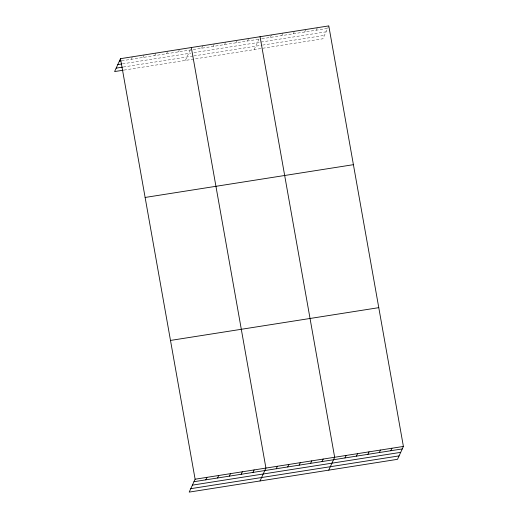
<?xml version="1.0" encoding="UTF-8"?>
<svg xmlns="http://www.w3.org/2000/svg" width="518" height="518" viewBox="0 0 518 518"><rect width="100%" height="100%" fill="white"/><g stroke="black" fill="none" stroke-linecap="round" stroke-linejoin="round"><path stroke-width="0.39" stroke-dasharray="2.59 1.94" d="M131.164 59.317L132.304 56.825M142.968 57.459L144.108 54.966M154.772 55.601L155.912 53.108M166.569 53.742L167.715 51.25M178.373 51.884L179.519 49.391M185.418 60.418L191.032 48.161M201.631 48.226L202.778 45.733M213.086 46.426L214.232 43.926M224.547 44.619L225.686 42.126M236.001 42.819L237.14 40.32M247.455 41.013L248.595 38.52M254.15 49.605L259.764 37.341M270.364 37.406L271.51 34.913M281.824 35.606L282.964 33.113M293.279 33.806L294.418 31.307M304.733 31.999L305.873 29.507M316.187 30.199L317.333 27.7M328.788 25.9L322.889 38.785L194.587 58.974M121.724 60.8L192.469 49.67M193.233 49.547L261.201 38.85M261.966 38.733L327.641 28.393M122.513 63.856L190.896 53.095M193.952 52.616L326.075 31.825M123.258 67.023L193.097 56.028M193.861 55.912L261.83 45.215M262.594 45.092L324.456 35.353M124.048 70.079L193.823 59.097"/><path stroke-width="0.78" d="M120.5 58.676L195.111 479.215L189.212 492.1L397.5 459.324L403.399 446.438L328.788 25.9L120.5 58.676L114.601 71.562L123.258 70.202M205.775 479.849L206.915 477.356M217.579 477.997L218.719 475.498M229.377 476.139L230.523 473.64M241.181 474.281L242.327 471.788M252.985 472.422L254.124 469.93M260.03 480.957L265.928 468.071L191.317 47.533M276.243 468.764L277.383 466.265M287.697 466.958L288.843 464.465M299.151 465.158L300.298 462.665M310.612 463.351L311.752 460.858M322.066 461.551L323.206 459.058M328.762 470.137L334.66 457.252L260.055 36.72M344.975 457.944L346.121 455.451M356.429 456.144L357.575 453.645M367.89 454.338L369.03 451.845M379.344 452.538L380.484 450.038M390.799 450.731L391.938 448.238M119.36 61.176L120.934 60.923M117.793 64.601L121.724 63.986M116.174 68.136L122.468 67.146M145.124 197.455L353.405 164.679M170.493 340.436L378.775 307.66M195.111 479.215L403.399 446.438M193.972 481.708L402.253 448.931M192.405 485.139L400.686 452.356M190.786 488.668L399.067 455.892"/></g></svg>
